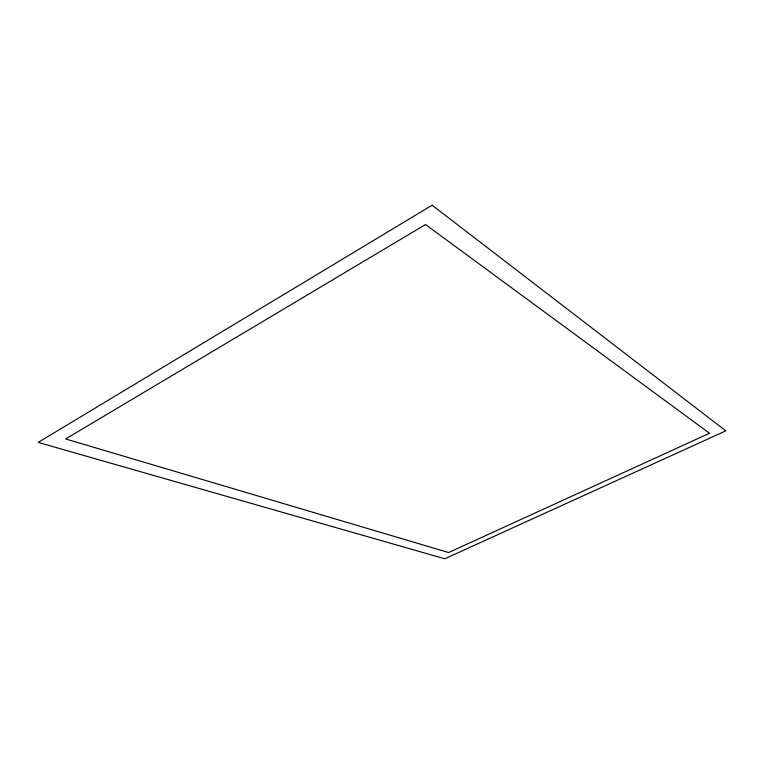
<?xml version="1.0" encoding="UTF-8"?>
<svg xmlns="http://www.w3.org/2000/svg" width="764" height="764" viewBox="0 0 764 764"><rect width="100%" height="100%" fill="white"/><g stroke="black" fill="none" stroke-linecap="round" stroke-linejoin="round"><path stroke-width="1.15" d="M432.109 205.21L38.2 442.404L444.81 558.79L725.8 430.848L432.109 205.21M425.538 224.53L65.656 438.966L448.602 552.534L709.517 433.264L425.538 224.53"/></g></svg>
